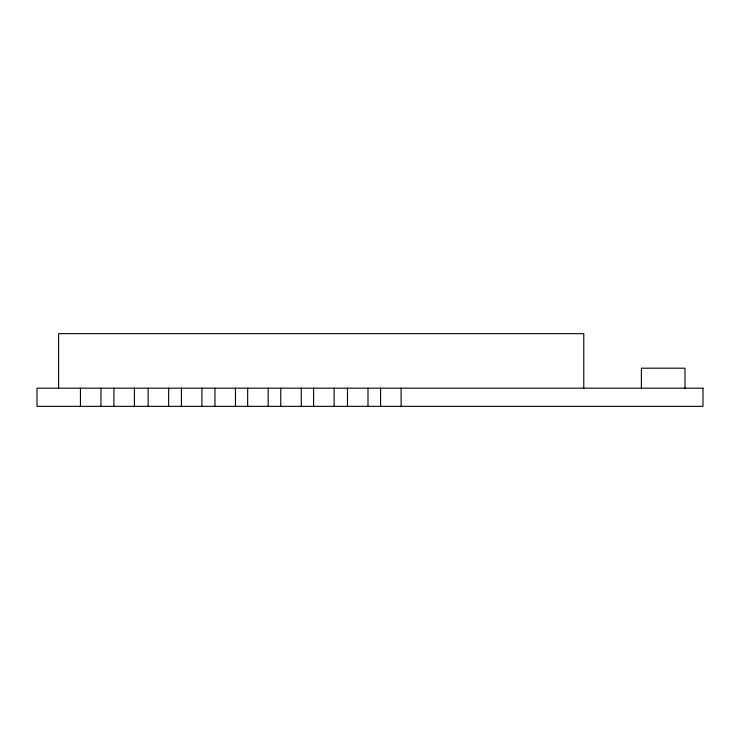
<?xml version="1.0" encoding="UTF-8"?>
<svg xmlns="http://www.w3.org/2000/svg" width="740" height="740" viewBox="0 0 740 740"><rect width="100%" height="100%" fill="white"/><g stroke="black" fill="none" stroke-linecap="round" stroke-linejoin="round"><path stroke-width="1.11" d="M685.009 388.176L685.009 368.187L641.395 368.187L641.395 388.176M583.777 388.176L583.777 333.657L58.617 333.657L58.617 388.176M401.099 388.176L401.099 406.343M380.591 388.176L380.591 406.343M367.993 388.176L367.993 406.343M347.486 388.176L347.486 406.343M334.119 388.176L334.119 406.343M313.603 388.176L313.603 406.343M301.272 388.176L301.272 406.343M280.765 388.176L280.765 406.343M268.167 388.176L268.167 406.343M247.66 388.176L247.66 406.343M235.468 388.176L235.468 406.343M214.961 388.176L214.961 406.343M201.928 388.176L201.928 406.343M181.42 388.176L181.42 406.343M168.646 388.176L168.646 406.343M148.139 388.176L148.139 406.343M134.421 388.176L134.421 406.343M113.914 388.176L113.914 406.343M100.955 388.176L100.955 406.343M80.447 388.176L80.447 406.343M703 388.176L37 388.176L37 406.343L703 406.343L703 388.176"/></g></svg>
